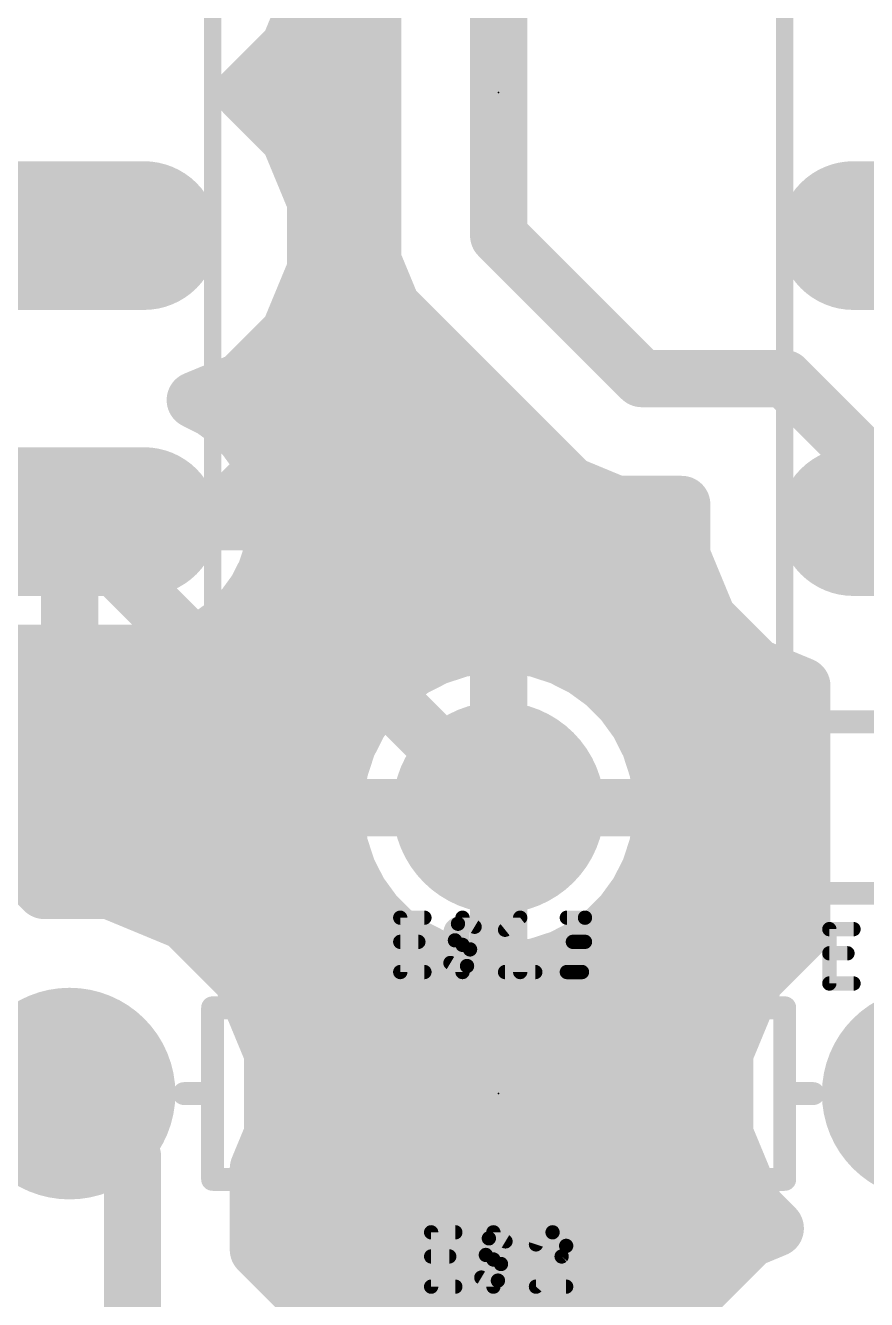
# Model space of a CAD drawing. Extents: x -1 to 30.7, y -1 to 60.6.
# Drawn here: x 11.04 to 18.51, y 37.54 to 48.86 of the extents above; entities that cross this region are included whole.
import ezdxf

# ---------------------------------------------------------------- set-up
doc = ezdxf.new("R2010")
doc.units = 0
for name, color, linetype in [('16', 175, 'CONTINUOUS'), ('17', 82, 'CONTINUOUS'), ('21', 253, 'CONTINUOUS'), ('23', 7, 'CONTINUOUS'), ('25', 253, 'CONTINUOUS')]:
    doc.layers.add(name, color=color, linetype=linetype)

# ---------------------------------------------------------------- blocks, each defined once
blk = doc.blocks.new('LONGP100')
at = {"const_width": 1}
blk.add_lwpolyline([(-0.5, 0), (0.5, 0)], dxfattribs=at)
at = {"const_width": 0.5}
for points in [[(-0.5, 0.25, 1), (-0.5, -0.25)], [(0.5, -0.25, 1), (0.5, 0.25)]]:
    blk.add_lwpolyline(points, format="xyb", dxfattribs=at)
blk = doc.blocks.new('ROUNDP')
at = {"const_width": 0.5}
blk.add_lwpolyline([(0, -0.25, 1), (0, 0.25, 1), (0, -0.25)], format="xyb", dxfattribs=at)

msp = doc.modelspace()

# ---------------------------------------------------------------- linework, layer by layer
at = {"layer": '16', "const_width": 0.508}
for points in [[(13.97, 45.72), (13.97, 53.34)], [(14.1224, 49.7523), (14.1224, 46.7677)], [(15.24, 46.99), (15.24, 49.53)], [(13.3824, 48.6667), (13.6144, 49.2269)], [(13.4243, 48.768), (14.1224, 48.768)], [(12.9757, 48.26), (13.3824, 48.6667)], [(13.3824, 47.8533), (12.9757, 48.26)], [(12.9757, 48.26), (14.1224, 48.26)], [(13.6144, 47.2931), (13.3824, 47.8533)], [(13.4243, 47.752), (14.1224, 47.752)], [(13.6144, 46.6869), (13.6144, 47.2931)], [(13.6144, 47.244), (14.1224, 47.244)], [(8.89, 46.99), (11.43, 46.99)], [(16.51, 45.72), (15.24, 46.99)], [(13.6144, 46.736), (14.1355, 46.736)], [(14.1224, 46.7677), (14.2925, 46.3569)], [(13.3824, 46.1267), (13.6144, 46.6869)], [(14.2925, 46.3569), (14.6069, 46.0425)], [(13.4243, 46.228), (14.4215, 46.228)], [(12.9537, 45.698), (13.3824, 46.1267)], [(14.6069, 46.0425), (15.8769, 44.7725)], [(12.546, 45.5292), (12.9537, 45.698)], [(12.7, 44.45), (13.97, 45.72)], [(12.9757, 45.72), (14.9295, 45.72)], [(17.78, 45.72), (16.51, 45.72)], [(19.05, 44.45), (17.78, 45.72)], [(12.7028, 45.4493), (12.546, 45.5292)], [(12.8516, 45.3412), (12.7028, 45.4493)], [(12.9816, 45.2112), (12.8516, 45.3412)], [(12.9808, 45.212), (15.4375, 45.212)], [(13.0897, 45.0624), (12.9816, 45.2112)], [(13.1732, 44.8985), (13.0897, 45.0624)], [(11.2071, 41.1734), (7.4676, 44.9129)], [(13.23, 44.7236), (13.1732, 44.8985)], [(13.2588, 44.542), (13.23, 44.7236)], [(13.2331, 44.704), (16.0424, 44.704)], [(15.8769, 44.7725), (16.2877, 44.6024)], [(16.2877, 44.6024), (16.8656, 44.6024)], [(16.8656, 44.6024), (16.8656, 44.1469)], [(6.35, 44.45), (11.43, 39.37)], [(9.6012, 44.45), (11.43, 44.45)], [(11.43, 44.45), (9.6012, 44.45)], [(11.43, 44.45), (11.43, 44.45)], [(11.43, 43.2816), (11.43, 44.45)], [(11.43, 44.45), (11.43, 44.45)], [(11.43, 44.45), (11.43, 43.2816)], [(13.2588, 44.45), (11.43, 44.45)], [(11.43, 44.45), (11.43, 44.45)], [(11.43, 44.45), (13.2588, 44.45)], [(12.7, 43.18), (11.43, 44.45)], [(11.43, 44.45), (12.7, 44.45)], [(13.2588, 44.45), (13.2588, 44.542)], [(13.2588, 44.358), (13.2588, 44.45)], [(13.23, 44.1764), (13.2588, 44.358)], [(11.43, 44.196), (11.43, 44.196)], [(13.1732, 44.0015), (13.23, 44.1764)], [(13.2331, 44.196), (16.8656, 44.196)], [(16.8656, 44.1469), (17.0976, 43.5867)], [(13.0897, 43.8376), (13.1732, 44.0015)], [(12.9816, 43.6888), (13.0897, 43.8376)], [(11.43, 43.688), (11.43, 43.688)], [(12.8516, 43.5588), (12.9816, 43.6888)], [(12.9808, 43.688), (17.0557, 43.688)], [(12.7028, 43.4507), (12.8516, 43.5588)], [(17.0976, 43.5867), (17.5263, 43.158)], [(12.5389, 43.3672), (12.7028, 43.4507)], [(12.1824, 43.2816), (12.364, 43.3104)], [(12.364, 43.3104), (12.5389, 43.3672)], [(14.901, 43.3221), (14.6842, 43.2517)], [(15.1261, 43.3578), (14.901, 43.3221)], [(15.24, 43.3578), (15.1261, 43.3578)], [(15.24, 43.3578), (15.24, 41.91)], [(15.24, 41.91), (15.24, 43.3578)], [(15.3539, 43.3578), (15.24, 43.3578)], [(15.579, 43.3221), (15.3539, 43.3578)], [(15.7958, 43.2517), (15.579, 43.3221)], [(10.6776, 43.2816), (11.43, 43.2816)], [(11.43, 43.2816), (12.1824, 43.2816)], [(14.6842, 43.2517), (14.4812, 43.1483)], [(15.9988, 43.1483), (15.7958, 43.2517)], [(9.2005, 43.18), (14.5435, 43.18)], [(13.97, 43.18), (12.7, 43.18)], [(15.24, 41.91), (13.97, 43.18)], [(14.4812, 43.1483), (14.2968, 43.0143)], [(15.24, 43.18), (15.24, 43.18)], [(15.9365, 43.18), (17.5043, 43.18)], [(16.1832, 43.0143), (15.9988, 43.1483)], [(17.5263, 43.158), (17.9324, 42.9898)], [(14.2968, 43.0143), (14.1357, 42.8532)], [(16.3443, 42.8532), (16.1832, 43.0143)], [(17.9324, 42.9898), (17.9324, 40.8028)], [(14.1357, 42.8532), (14.0017, 42.6688)], [(16.4783, 42.6688), (16.3443, 42.8532)], [(9.7085, 42.672), (14.0041, 42.672)], [(14.0017, 42.6688), (13.8983, 42.4658)], [(15.24, 42.672), (15.24, 42.672)], [(16.476, 42.672), (17.9324, 42.672)], [(16.5817, 42.4658), (16.4783, 42.6688)], [(13.8983, 42.4658), (13.8279, 42.249)], [(16.6521, 42.249), (16.5817, 42.4658)], [(13.8279, 42.249), (13.7922, 42.0239)], [(16.6878, 42.0239), (16.6521, 42.249)], [(10.2165, 42.164), (13.8144, 42.164)], [(15.24, 42.164), (15.24, 42.164)], [(16.6656, 42.164), (17.9324, 42.164)], [(13.7922, 42.0239), (13.7922, 41.91)], [(16.6878, 41.91), (16.6878, 42.0239)], [(13.7922, 41.91), (15.24, 41.91)], [(15.24, 41.91), (13.7922, 41.91)], [(13.7922, 41.91), (13.7922, 41.7961)], [(15.24, 41.91), (15.24, 41.91)], [(15.24, 41.91), (15.24, 41.91)], [(15.24, 40.4622), (15.24, 41.91)], [(15.24, 41.91), (15.24, 41.91)], [(15.24, 41.91), (15.24, 40.4622)], [(16.6878, 41.91), (15.24, 41.91)], [(15.24, 41.91), (15.24, 41.91)], [(15.24, 41.91), (16.6878, 41.91)], [(15.24, 41.91), (15.24, 12.4206)], [(16.6878, 41.7961), (16.6878, 41.91)], [(13.7922, 41.7961), (13.8279, 41.571)], [(16.6521, 41.571), (16.6878, 41.7961)], [(10.7245, 41.656), (13.8144, 41.656)], [(15.24, 41.656), (15.24, 41.656)], [(16.6656, 41.656), (17.9324, 41.656)], [(13.8279, 41.571), (13.8983, 41.3542)], [(16.5817, 41.3542), (16.6521, 41.571)], [(13.8983, 41.3542), (14.0017, 41.1512)], [(16.4783, 41.1512), (16.5817, 41.3542)], [(11.7887, 41.1734), (11.2071, 41.1734)], [(12.4515, 40.8988), (11.7887, 41.1734)], [(11.85, 41.148), (14.004, 41.148)], [(14.0017, 41.1512), (14.1357, 40.9668)], [(15.24, 41.148), (15.24, 41.148)], [(16.3443, 40.9668), (16.4783, 41.1512)], [(16.476, 41.148), (17.9324, 41.148)], [(14.1357, 40.9668), (14.2968, 40.8057)], [(16.1832, 40.8057), (16.3443, 40.9668)], [(12.9588, 40.3915), (12.4515, 40.8988)], [(14.2968, 40.8057), (14.4812, 40.6717)], [(15.9988, 40.6717), (16.1832, 40.8057)], [(17.9324, 40.8028), (17.5212, 40.3915)], [(12.7104, 40.64), (14.5435, 40.64)], [(14.4812, 40.6717), (14.6842, 40.5683)], [(15.24, 40.64), (15.24, 40.64)], [(15.7958, 40.5683), (15.9988, 40.6717)], [(15.9365, 40.64), (17.7696, 40.64)], [(14.6842, 40.5683), (14.901, 40.4978)], [(14.901, 40.4978), (15.1261, 40.4622)], [(15.3539, 40.4622), (15.579, 40.4978)], [(15.579, 40.4978), (15.7958, 40.5683)], [(13.2334, 39.7287), (12.9588, 40.3915)], [(15.1261, 40.4622), (15.24, 40.4622)], [(15.24, 40.4622), (15.3539, 40.4622)], [(17.5212, 40.3915), (17.2466, 39.7287)], [(13.0664, 40.132), (17.4136, 40.132)], [(13.2334, 39.0113), (13.2334, 39.7287)], [(17.2466, 39.7287), (17.2466, 39.0113)], [(13.2334, 39.624), (17.2466, 39.624)], [(11.9888, 38.8112), (11.43, 39.37)], [(13.1064, 38.7047), (13.2334, 39.0113)], [(13.2334, 39.116), (17.2466, 39.116)], [(17.2466, 39.0113), (17.5212, 38.3485)], [(11.9888, 36.5506), (11.9888, 38.8112)], [(13.1064, 37.9834), (13.1064, 38.7047)], [(13.1064, 38.608), (17.4136, 38.608)], [(17.5212, 38.3485), (17.6963, 38.1733)], [(17.6963, 38.1733), (17.4697, 38.0794)], [(13.1064, 38.1), (17.5193, 38.1)], [(17.4697, 38.0794), (16.9624, 37.5721)], [(13.5176, 37.5721), (13.1064, 37.9834)], [(13.4978, 37.592), (16.9822, 37.592)], [(13.7922, 36.9093), (13.5176, 37.5721)], [(16.9624, 37.5721), (16.6878, 36.9093)]]:
    msp.add_lwpolyline(points, dxfattribs=at)
at = {"layer": '16', "const_width": 0.254}
for points in [[(13.4243, 48.895, 1), (13.4243, 48.641)], [(14.1224, 48.641, 1), (14.1224, 48.895)], [(13.4722, 48.5769, 1), (13.2926, 48.7565)], [(13.265, 48.7153, 1), (13.4997, 48.6181)], [(13.0655, 48.3498, 1), (12.8859, 48.1702)], [(12.9757, 48.387, 1), (12.9757, 48.133)], [(12.8859, 48.3498, 1), (13.0655, 48.1702)], [(14.1224, 48.133, 1), (14.1224, 48.387)], [(13.4997, 47.9019, 1), (13.265, 47.8047)], [(13.2926, 47.7635, 1), (13.4722, 47.9431)], [(13.4243, 47.879, 1), (13.4243, 47.625)], [(14.1224, 47.625, 1), (14.1224, 47.879)], [(13.7414, 47.2931, 1), (13.4874, 47.2931)], [(13.6144, 47.371, 1), (13.6144, 47.117)], [(13.4971, 47.2445, 1), (13.7317, 47.3417)], [(14.1224, 47.117, 1), (14.1224, 47.371)], [(11.43, 46.863, 1), (11.43, 47.117)], [(15.3298, 47.0798, 1), (15.1502, 46.9002)], [(15.113, 46.99, 1), (15.367, 46.99)], [(13.6144, 46.863, 1), (13.6144, 46.609)], [(14.2397, 46.8163, 1), (14.0051, 46.7191)], [(14.1355, 46.609, 1), (14.1355, 46.863)], [(13.7317, 46.6383, 1), (13.4971, 46.7355)], [(13.9954, 46.7677, 1), (14.2494, 46.7677)], [(13.4874, 46.6869, 1), (13.7414, 46.6869)], [(14.3823, 46.4467, 1), (14.2027, 46.2671)], [(14.1752, 46.3083, 1), (14.4099, 46.4055)], [(13.4243, 46.355, 1), (13.4243, 46.101)], [(14.4215, 46.101, 1), (14.4215, 46.355)], [(13.265, 46.1753, 1), (13.4997, 46.0781)], [(13.4722, 46.0369, 1), (13.2926, 46.2165)], [(14.6967, 46.1323, 1), (14.5171, 45.9527)], [(14.5171, 45.9527, 1), (14.6967, 46.1323)], [(12.9757, 45.847, 1), (12.9757, 45.593)], [(13.0023, 45.5807, 1), (12.9051, 45.8153)], [(14.0598, 45.6302, 1), (13.8802, 45.8098)], [(14.9295, 45.593, 1), (14.9295, 45.847)], [(16.51, 45.847, 1), (16.51, 45.593)], [(17.8698, 45.8098, 1), (17.6902, 45.6302)], [(17.78, 45.593, 1), (17.78, 45.847)], [(12.8639, 45.7878, 1), (13.0435, 45.6082)], [(13.843, 45.72, 1), (14.097, 45.72)], [(16.4202, 45.6302, 1), (16.5998, 45.8098)], [(12.4974, 45.6465, 1), (12.5946, 45.4118)], [(12.6037, 45.6423, 1), (12.4884, 45.416)], [(12.7774, 45.552, 1), (12.6281, 45.3466)], [(12.6451, 45.3361, 1), (12.7604, 45.5625)], [(12.9414, 45.431, 1), (12.7618, 45.2514)], [(12.7769, 45.2385, 1), (12.9262, 45.4439)], [(12.9808, 45.339, 1), (12.9808, 45.085)], [(13.0843, 45.2858, 1), (12.8789, 45.1365)], [(12.8918, 45.1214, 1), (13.0714, 45.301)], [(15.4375, 45.085, 1), (15.4375, 45.339)], [(13.2029, 45.12, 1), (12.9765, 45.0047)], [(12.987, 44.9877, 1), (13.1924, 45.137)], [(13.294, 44.9378, 1), (13.0524, 44.8593)], [(13.06, 44.8409, 1), (13.2864, 44.9562)], [(13.3555, 44.7435, 1), (13.1046, 44.7037)], [(13.2331, 44.831, 1), (13.2331, 44.577)], [(15.9255, 44.8899, 1), (15.8283, 44.6552)], [(15.7871, 44.6827, 1), (15.9667, 44.8623)], [(16.0424, 44.577, 1), (16.0424, 44.831)], [(13.1092, 44.6844, 1), (13.3508, 44.7628)], [(16.2877, 44.7294, 1), (16.2877, 44.4754)], [(16.2391, 44.4851, 1), (16.3363, 44.7197)], [(16.9926, 44.6024, 1), (16.7386, 44.6024)], [(16.8656, 44.4754, 1), (16.8656, 44.7294)], [(11.557, 44.45, 1), (11.303, 44.45)], [(11.557, 44.45, 1), (11.303, 44.45)], [(11.43, 44.577, 1), (11.43, 44.323)], [(11.557, 44.45, 1), (11.303, 44.45)], [(11.43, 44.577, 1), (11.43, 44.323)], [(11.557, 44.45, 1), (11.303, 44.45)], [(11.43, 44.577, 1), (11.43, 44.323)], [(11.5198, 44.5398, 1), (11.3402, 44.3602)], [(11.43, 44.577, 1), (11.43, 44.323)], [(11.43, 44.323, 1), (11.43, 44.577)], [(11.43, 44.323, 1), (11.43, 44.577)], [(11.43, 44.323, 1), (11.43, 44.577)], [(12.7, 44.323, 1), (12.7, 44.577)], [(13.3858, 44.542, 1), (13.1318, 44.542)], [(13.3858, 44.45, 1), (13.1318, 44.45)], [(13.2588, 44.323, 1), (13.2588, 44.577)], [(13.2588, 44.323, 1), (13.2588, 44.577)], [(12.6102, 44.5398, 1), (12.7898, 44.3602)], [(13.1334, 44.5221, 1), (13.3842, 44.5618)], [(13.3842, 44.3382, 1), (13.1334, 44.3779)], [(11.303, 44.45, 1), (11.557, 44.45)], [(11.303, 44.45, 1), (11.557, 44.45)], [(13.1318, 44.45, 1), (13.3858, 44.45)], [(13.1318, 44.358, 1), (13.3858, 44.358)], [(11.43, 44.323, 1), (11.43, 44.069)], [(11.43, 44.069, 1), (11.43, 44.323)], [(13.2331, 44.323, 1), (13.2331, 44.069)], [(13.3508, 44.1372, 1), (13.1092, 44.2156)], [(16.9829, 44.1955, 1), (16.7483, 44.0983)], [(16.8656, 44.069, 1), (16.8656, 44.323)], [(13.2864, 43.9438, 1), (13.06, 44.0591)], [(13.1046, 44.1963, 1), (13.3555, 44.1565)], [(16.7386, 44.1469, 1), (16.9926, 44.1469)], [(13.0524, 44.0407, 1), (13.294, 43.9622)], [(12.9765, 43.8953, 1), (13.2029, 43.78)], [(13.1924, 43.763, 1), (12.987, 43.9123)], [(11.43, 43.815, 1), (11.43, 43.561)], [(11.43, 43.561, 1), (11.43, 43.815)], [(12.9808, 43.815, 1), (12.9808, 43.561)], [(13.0714, 43.599, 1), (12.8918, 43.7786)], [(17.0557, 43.561, 1), (17.0557, 43.815)], [(12.9262, 43.456, 1), (12.7769, 43.6615)], [(12.8789, 43.7635, 1), (13.0843, 43.6142)], [(17.1874, 43.6765, 1), (17.0078, 43.4969)], [(12.6281, 43.5534, 1), (12.7774, 43.3479)], [(12.7604, 43.3375, 1), (12.6451, 43.5639)], [(12.7618, 43.6486, 1), (12.9414, 43.469)], [(16.9803, 43.5381, 1), (17.2149, 43.6353)], [(12.3839, 43.1849, 1), (12.3441, 43.4358)], [(12.4813, 43.4804, 1), (12.5966, 43.254)], [(12.5782, 43.2464, 1), (12.4997, 43.488)], [(14.8811, 43.4476, 1), (14.9208, 43.1967)], [(14.9402, 43.2014, 1), (14.8617, 43.4429)], [(15.1261, 43.4848, 1), (15.1261, 43.2308)], [(15.1459, 43.2324, 1), (15.1062, 43.4832)], [(15.367, 43.3578, 1), (15.113, 43.3578)], [(15.367, 43.3578, 1), (15.113, 43.3578)], [(15.24, 43.4848, 1), (15.24, 43.2308)], [(15.3738, 43.4832, 1), (15.3341, 43.2324)], [(15.24, 43.2308, 1), (15.24, 43.4848)], [(15.3539, 43.2308, 1), (15.3539, 43.4848)], [(15.6183, 43.4429, 1), (15.5398, 43.2014)], [(15.5592, 43.1967, 1), (15.5989, 43.4476)], [(11.43, 43.4086, 1), (11.43, 43.1546)], [(11.43, 43.1546, 1), (11.43, 43.4086)], [(12.1625, 43.407, 1), (12.2022, 43.1562)], [(12.1824, 43.1546, 1), (12.1824, 43.4086)], [(12.3248, 43.4312, 1), (12.4032, 43.1896)], [(14.645, 43.3725, 1), (14.7235, 43.1309)], [(14.7419, 43.1386, 1), (14.6266, 43.3649)], [(15.8534, 43.3649, 1), (15.7381, 43.1386)], [(15.7565, 43.1309, 1), (15.835, 43.3725)], [(11.303, 43.2816, 1), (11.557, 43.2816)], [(11.303, 43.2816, 1), (11.557, 43.2816)], [(12.7, 43.307, 1), (12.7, 43.053)], [(12.6102, 43.0902, 1), (12.7898, 43.2698)], [(14.0598, 43.2698, 1), (13.8802, 43.0902)], [(13.97, 43.053, 1), (13.97, 43.307)], [(14.4235, 43.2614, 1), (14.5388, 43.0351)], [(14.5558, 43.0455, 1), (14.4065, 43.251)], [(14.5435, 43.053, 1), (14.5435, 43.307)], [(15.24, 43.307, 1), (15.24, 43.053)], [(15.24, 43.053, 1), (15.24, 43.307)], [(15.9365, 43.307, 1), (15.9365, 43.053)], [(16.0735, 43.251, 1), (15.9242, 43.0455)], [(15.9412, 43.0351, 1), (16.0565, 43.2614)], [(17.5749, 43.2753, 1), (17.4777, 43.0407)], [(17.4365, 43.0682, 1), (17.6161, 43.2478)], [(17.5043, 43.053, 1), (17.5043, 43.307)], [(14.2222, 43.1171, 1), (14.3715, 42.9116)], [(14.3866, 42.9245, 1), (14.207, 43.1041)], [(16.273, 43.1041, 1), (16.0934, 42.9245)], [(16.1085, 42.9116, 1), (16.2578, 43.1171)], [(18.0594, 42.9898, 1), (17.8054, 42.9898)], [(17.8838, 42.8725, 1), (17.981, 43.1071)], [(14.0459, 42.943, 1), (14.2255, 42.7634)], [(14.2384, 42.7785, 1), (14.0329, 42.9278)], [(16.4471, 42.9278, 1), (16.2416, 42.7785)], [(16.2545, 42.7634, 1), (16.4341, 42.943)], [(14.1149, 42.6112, 1), (13.8886, 42.7265)], [(14.0041, 42.545, 1), (14.0041, 42.799)], [(15.24, 42.799, 1), (15.24, 42.545)], [(15.24, 42.545, 1), (15.24, 42.799)], [(16.476, 42.799, 1), (16.476, 42.545)], [(16.5914, 42.7265, 1), (16.3651, 42.6112)], [(17.9324, 42.545, 1), (17.9324, 42.799)], [(13.899, 42.7435, 1), (14.1045, 42.5942)], [(16.3755, 42.5942, 1), (16.581, 42.7435)], [(14.0191, 42.4265, 1), (13.7775, 42.505)], [(16.7025, 42.505, 1), (16.4609, 42.4265)], [(13.7851, 42.5234, 1), (14.0114, 42.4081)], [(16.4686, 42.4081, 1), (16.6949, 42.5234)], [(13.9533, 42.2292, 1), (13.7024, 42.2689)], [(16.7776, 42.2689, 1), (16.5267, 42.2292)], [(13.7071, 42.2883, 1), (13.9486, 42.2098)], [(13.8144, 42.037, 1), (13.8144, 42.291)], [(15.24, 42.291, 1), (15.24, 42.037)], [(15.24, 42.037, 1), (15.24, 42.291)], [(16.5314, 42.2098, 1), (16.7729, 42.2883)], [(16.6656, 42.291, 1), (16.6656, 42.037)], [(17.9324, 42.037, 1), (17.9324, 42.291)], [(13.9192, 42.0239, 1), (13.6652, 42.0239)], [(16.8148, 42.0239, 1), (16.5608, 42.0239)], [(13.6668, 42.0438, 1), (13.9176, 42.0041)], [(13.7922, 42.037, 1), (13.7922, 41.783)], [(13.7922, 42.037, 1), (13.7922, 41.783)], [(13.9192, 41.91, 1), (13.6652, 41.91)], [(15.24, 42.037, 1), (15.24, 41.783)], [(15.367, 41.91, 1), (15.113, 41.91)], [(15.367, 41.91, 1), (15.113, 41.91)], [(15.24, 42.037, 1), (15.24, 41.783)], [(15.367, 41.91, 1), (15.113, 41.91)], [(15.24, 42.037, 1), (15.24, 41.783)], [(15.367, 41.91, 1), (15.113, 41.91)], [(15.24, 42.037, 1), (15.24, 41.783)], [(15.367, 41.91, 1), (15.113, 41.91)], [(15.1502, 41.8202, 1), (15.3298, 41.9998)], [(15.24, 41.783, 1), (15.24, 42.037)], [(15.24, 41.783, 1), (15.24, 42.037)], [(15.24, 41.783, 1), (15.24, 42.037)], [(15.24, 41.783, 1), (15.24, 42.037)], [(16.8148, 41.91, 1), (16.5608, 41.91)], [(16.5624, 42.0041, 1), (16.8132, 42.0438)], [(16.6878, 41.783, 1), (16.6878, 42.037)], [(16.6878, 41.783, 1), (16.6878, 42.037)], [(13.9176, 41.8159, 1), (13.6668, 41.7762)], [(13.6652, 41.91, 1), (13.9192, 41.91)], [(15.113, 41.91, 1), (15.367, 41.91)], [(15.113, 41.91, 1), (15.367, 41.91)], [(15.113, 41.91, 1), (15.367, 41.91)], [(15.113, 41.91, 1), (15.367, 41.91)], [(16.5608, 41.91, 1), (16.8148, 41.91)], [(16.8132, 41.7762, 1), (16.5624, 41.8159)], [(13.6652, 41.796, 1), (13.9192, 41.7961)], [(13.8144, 41.529, 1), (13.8144, 41.783)], [(15.24, 41.783, 1), (15.24, 41.529)], [(15.24, 41.529, 1), (15.24, 41.783)], [(16.6656, 41.783, 1), (16.6656, 41.529)], [(16.5608, 41.796, 1), (16.8148, 41.7961)], [(17.9324, 41.529, 1), (17.9324, 41.783)], [(13.9486, 41.6102, 1), (13.7071, 41.5317)], [(16.7729, 41.5317, 1), (16.5314, 41.6102)], [(13.7024, 41.5511, 1), (13.9533, 41.5908)], [(16.5267, 41.5908, 1), (16.7776, 41.5511)], [(14.0114, 41.4119, 1), (13.7851, 41.2966)], [(16.6949, 41.2966, 1), (16.4686, 41.4119)], [(11.2071, 41.3004, 1), (11.2071, 41.0464)], [(11.8373, 41.2907, 1), (11.7401, 41.0561)], [(11.7887, 41.0464, 1), (11.7887, 41.3004)], [(13.7775, 41.315, 1), (14.0191, 41.3935)], [(16.4609, 41.3935, 1), (16.7025, 41.315)], [(11.1173, 41.0836, 1), (11.2969, 41.2632)], [(11.85, 41.275, 1), (11.85, 41.021)], [(14.1045, 41.2258, 1), (13.899, 41.0765)], [(13.8886, 41.0935, 1), (14.1149, 41.2088)], [(14.004, 41.021, 1), (14.004, 41.275)], [(15.24, 41.275, 1), (15.24, 41.021)], [(15.24, 41.021, 1), (15.24, 41.275)], [(16.476, 41.275, 1), (16.476, 41.021)], [(16.3651, 41.2088, 1), (16.5914, 41.0935)], [(16.581, 41.0765, 1), (16.3755, 41.2258)], [(17.9324, 41.021, 1), (17.9324, 41.275)], [(14.2255, 41.0566, 1), (14.0459, 40.877)], [(16.4341, 40.877, 1), (16.2545, 41.0566)], [(12.5413, 40.9886, 1), (12.3617, 40.809)], [(12.4029, 40.7815, 1), (12.5001, 41.0162)], [(14.0329, 40.8922, 1), (14.2384, 41.0415)], [(16.2416, 41.0415, 1), (16.4471, 40.8922)], [(14.3715, 40.9084, 1), (14.2222, 40.7029)], [(14.207, 40.7159, 1), (14.3866, 40.8955)], [(16.0934, 40.8955, 1), (16.273, 40.7159)], [(16.2578, 40.7029, 1), (16.1085, 40.9084)], [(18.0222, 40.713, 1), (17.8426, 40.8926)], [(12.7104, 40.767, 1), (12.7104, 40.513)], [(14.5388, 40.7849, 1), (14.4235, 40.5586)], [(14.4065, 40.569, 1), (14.5558, 40.7745)], [(14.5435, 40.513, 1), (14.5435, 40.767)], [(15.24, 40.767, 1), (15.24, 40.513)], [(15.24, 40.513, 1), (15.24, 40.767)], [(15.9365, 40.767, 1), (15.9365, 40.513)], [(15.9242, 40.7745, 1), (16.0735, 40.569)], [(16.0565, 40.5586, 1), (15.9412, 40.7849)], [(17.7696, 40.513, 1), (17.7696, 40.767)], [(17.8054, 40.8028, 1), (18.0594, 40.8028)], [(14.7235, 40.6891, 1), (14.645, 40.4475)], [(14.6266, 40.4551, 1), (14.7419, 40.6814)], [(14.9208, 40.6233, 1), (14.8811, 40.3724)], [(14.8617, 40.3771, 1), (14.9402, 40.6186)], [(15.5398, 40.6186, 1), (15.6183, 40.3771)], [(15.5989, 40.3724, 1), (15.5592, 40.6233)], [(15.7381, 40.6814, 1), (15.8534, 40.4551)], [(15.835, 40.4475, 1), (15.7565, 40.6891)], [(13.0762, 40.4401, 1), (12.8415, 40.3429)], [(15.1261, 40.5892, 1), (15.1261, 40.3352)], [(15.1062, 40.3368, 1), (15.1459, 40.5876)], [(15.24, 40.5892, 1), (15.24, 40.3352)], [(15.3341, 40.5876, 1), (15.3738, 40.3368)], [(15.24, 40.3352, 1), (15.24, 40.5892)], [(15.3539, 40.3352, 1), (15.3539, 40.5892)], [(17.6385, 40.3429, 1), (17.4038, 40.4401)], [(12.869, 40.3017, 1), (13.0486, 40.4813)], [(15.113, 40.4622, 1), (15.367, 40.4622)], [(15.113, 40.4622, 1), (15.367, 40.4622)], [(17.4313, 40.4813, 1), (17.611, 40.3017)], [(13.0664, 40.259, 1), (13.0664, 40.005)], [(17.4136, 40.005, 1), (17.4136, 40.259)], [(13.3604, 39.7287, 1), (13.1064, 39.7287)], [(17.3736, 39.7287, 1), (17.1196, 39.7287)], [(13.2334, 39.751, 1), (13.2334, 39.497)], [(13.1161, 39.6801, 1), (13.3507, 39.7773)], [(17.1293, 39.7773, 1), (17.3639, 39.6801)], [(17.2466, 39.497, 1), (17.2466, 39.751)], [(11.5198, 39.4598, 1), (11.3402, 39.2802)], [(11.3402, 39.2802, 1), (11.5198, 39.4598)], [(13.2334, 39.243, 1), (13.2334, 38.989)], [(13.3507, 38.9627, 1), (13.1161, 39.0599)], [(17.3639, 39.0599, 1), (17.1293, 38.9627)], [(17.2466, 38.989, 1), (17.2466, 39.243)], [(12.1158, 38.8112, 1), (11.8618, 38.8112)], [(13.1064, 39.0113, 1), (13.3604, 39.0113)], [(17.1196, 39.0113, 1), (17.3736, 39.0113)], [(11.899, 38.7214, 1), (12.0786, 38.901)], [(13.2334, 38.7047, 1), (12.9794, 38.7047)], [(12.9891, 38.7533, 1), (13.2237, 38.6561)], [(13.1064, 38.735, 1), (13.1064, 38.481)], [(17.4136, 38.481, 1), (17.4136, 38.735)], [(17.611, 38.4383, 1), (17.4313, 38.2587)], [(17.4038, 38.2999, 1), (17.6385, 38.3971)], [(17.6065, 38.0835, 1), (17.7861, 38.2631)], [(17.7449, 38.056, 1), (17.6477, 38.2907)], [(13.1064, 38.227, 1), (13.1064, 37.973)], [(17.4211, 38.1968, 1), (17.5183, 37.9621)], [(17.5595, 37.9896, 1), (17.3799, 38.1692)], [(17.5193, 37.973, 1), (17.5193, 38.227)], [(13.1962, 38.0732, 1), (13.0166, 37.8936)], [(12.9794, 37.9834, 1), (13.2334, 37.9834)], [(13.4978, 37.719, 1), (13.4978, 37.465)], [(13.635, 37.6207, 1), (13.4003, 37.5235)], [(17.0797, 37.5235, 1), (16.845, 37.6207)], [(16.9822, 37.465, 1), (16.9822, 37.719)], [(13.4278, 37.4823, 1), (13.6074, 37.6619)], [(16.8725, 37.6619, 1), (17.0522, 37.4823)]]:
    msp.add_lwpolyline(points, format="xyb", dxfattribs=at)
at = {"layer": '21'}
for points, const_width in [([(12.7, 43.18), (12.7, 53.34)], 0.1524), ([(17.78, 53.34), (17.78, 43.18)], 0.1524), ([(12.7, 43.18), (17.78, 43.18)], 0.1524), ([(16.51, 41.91), (16.51, 42.672)], 0.2032), ([(16.51, 42.672), (21.59, 42.672)], 0.2032), ([(16.51, 41.91), (16.256, 41.91)], 0.2032), ([(16.51, 41.148), (16.51, 41.91)], 0.2032), ([(21.59, 41.148), (16.51, 41.148)], 0.2032), ([(12.7, 40.132), (17.78, 40.132)], 0.2032), ([(12.7, 39.37), (12.7, 40.132)], 0.2032), ([(17.78, 40.132), (17.78, 39.37)], 0.2032), ([(12.7, 39.37), (12.446, 39.37)], 0.2032), ([(12.7, 38.608), (12.7, 39.37)], 0.2032), ([(17.78, 39.37), (17.78, 38.608)], 0.2032), ([(17.78, 39.37), (18.034, 39.37)], 0.2032), ([(17.78, 38.608), (12.7, 38.608)], 0.2032)]:
    msp.add_lwpolyline(points, dxfattribs=dict(at, const_width=const_width))
for points, const_width in [([(12.7, 43.2181, 1), (12.7, 43.1419)], 0.0762), ([(17.78, 43.1419, 1), (17.78, 43.2181)], 0.0762), ([(12.6619, 43.18, 1), (12.7381, 43.18)], 0.0762), ([(17.7419, 43.18, 1), (17.8181, 43.18)], 0.0762), ([(16.5608, 42.672, 1), (16.4592, 42.672)], 0.1016), ([(16.51, 42.7228, 1), (16.51, 42.6212)], 0.1016), ([(16.256, 41.9608, 1), (16.256, 41.8592)], 0.1016), ([(16.5608, 41.91, 1), (16.4592, 41.91)], 0.1016), ([(16.51, 41.8592, 1), (16.51, 41.9608)], 0.1016), ([(16.4592, 41.91, 1), (16.5608, 41.91)], 0.1016), ([(16.51, 41.1988, 1), (16.51, 41.0972)], 0.1016), ([(16.4592, 41.148, 1), (16.5608, 41.148)], 0.1016), ([(12.7, 40.1828, 1), (12.7, 40.0812)], 0.1016), ([(12.7508, 40.132, 1), (12.6492, 40.132)], 0.1016), ([(17.8308, 40.132, 1), (17.7292, 40.132)], 0.1016), ([(17.78, 40.0812, 1), (17.78, 40.1828)], 0.1016), ([(12.446, 39.4208, 1), (12.446, 39.3192)], 0.1016), ([(12.7508, 39.37, 1), (12.6492, 39.37)], 0.1016), ([(12.6492, 39.37, 1), (12.7508, 39.37)], 0.1016), ([(12.7, 39.3192, 1), (12.7, 39.4208)], 0.1016), ([(17.8308, 39.37, 1), (17.7292, 39.37)], 0.1016), ([(17.78, 39.4208, 1), (17.78, 39.3192)], 0.1016), ([(17.7292, 39.37, 1), (17.8308, 39.37)], 0.1016), ([(18.034, 39.3192, 1), (18.034, 39.4208)], 0.1016), ([(12.7, 38.6588, 1), (12.7, 38.5572)], 0.1016), ([(17.78, 38.5572, 1), (17.78, 38.6588)], 0.1016), ([(12.6492, 38.608, 1), (12.7508, 38.608)], 0.1016), ([(17.7292, 38.608, 1), (17.8308, 38.608)], 0.1016)]:
    msp.add_lwpolyline(points, format="xyb", dxfattribs=dict(at, const_width=const_width))
at = {"layer": '23'}
for p in [(15.24, 48.26), (15.24, 39.37)]:
    msp.add_point(p, dxfattribs=at)
at = {"layer": '25'}
for points, const_width in [([(14.3663, 40.9639, 1), (14.3663, 40.9004)], 0.0635), ([(14.398, 40.9321, 1), (14.3345, 40.9321)], 0.0635), ([(14.5808, 40.9004, 1), (14.5808, 40.9639)], 0.0635), ([(14.9507, 40.9321, 1), (14.8872, 40.9321)], 0.0635), ([(15.4628, 40.9321, 1), (15.3993, 40.9321)], 0.0635), ([(15.4509, 40.9073, 1), (15.4112, 40.9569)], 0.0635), ([(15.8456, 40.9639, 1), (15.8456, 40.9004)], 0.0635), ([(16.0065, 40.9639, 1), (16.0065, 40.9004)], 0.0635), ([(16.0065, 40.7176, 1), (16.0065, 40.9321)], 0.127), ([(16.0065, 40.9004, 1), (16.0065, 40.9639)], 0.0635), ([(14.8788, 40.8785, 0.6917), (14.852, 40.731)], 0.127), ([(15.0262, 40.8517, 0.1823), (14.8788, 40.8785)], 0.127), ([(14.8731, 40.9097, 1), (14.8845, 40.8472)], 0.0635), ([(14.8845, 40.8472, 1), (14.8731, 40.9097)], 0.0635), ([(15.0099, 40.8244, 1), (15.0426, 40.8789)], 0.0635), ([(15.2772, 40.8496, 1), (15.3168, 40.8001)], 0.0635), ([(18.1763, 40.8623, 1), (18.1763, 40.7987)], 0.0635), ([(18.208, 40.8305, 1), (18.1445, 40.8305)], 0.0635), ([(18.3908, 40.7987, 1), (18.3908, 40.8623)], 0.0635), ([(14.3663, 40.7494, 1), (14.3663, 40.6859)], 0.0635), ([(14.5271, 40.6859, 1), (14.5271, 40.7494)], 0.0635), ([(14.8683, 40.7582, 1), (14.8356, 40.7038)], 0.0635), ([(14.8356, 40.7038, 1), (14.8683, 40.7582)], 0.0635), ([(14.9353, 40.718, 1), (14.9027, 40.6636)], 0.0635), ([(14.9027, 40.6636, 1), (14.9353, 40.718)], 0.0635), ([(15.8992, 40.7494, 1), (15.8992, 40.6859)], 0.0635), ([(15.9797, 40.7494, 1), (15.9797, 40.6859)], 0.0635), ([(15.9797, 40.4495, 1), (15.9797, 40.7176)], 0.127), ([(16.0065, 40.7494, 1), (16.0065, 40.6859)], 0.0635), ([(16.0065, 40.6859, 1), (16.0065, 40.7494)], 0.0635), ([(14.9592, 40.5031, 0.6917), (14.986, 40.6506)], 0.127), ([(15.0024, 40.6778, 1), (14.9697, 40.6234)], 0.0635), ([(14.9697, 40.6234, 1), (15.0024, 40.6778)], 0.0635), ([(18.1763, 40.6478, 1), (18.1763, 40.5843)], 0.0635), ([(18.3371, 40.5843, 1), (18.3371, 40.6478)], 0.0635), ([(14.3663, 40.4813, 1), (14.3663, 40.4177)], 0.0635), ([(14.5808, 40.4177, 1), (14.5808, 40.4813)], 0.0635), ([(14.8281, 40.5572, 1), (14.7954, 40.5027)], 0.0635), ([(14.8117, 40.5299, 0.1823), (14.9592, 40.5031)], 0.127), ([(14.9535, 40.5344, 1), (14.9649, 40.4719)], 0.0635), ([(14.9649, 40.4719, 1), (14.9535, 40.5344)], 0.0635), ([(15.297, 40.4813, 1), (15.297, 40.4177)], 0.0635), ([(15.5651, 40.4177, 1), (15.5651, 40.4813)], 0.0635), ([(15.8456, 40.4813, 1), (15.8456, 40.4177)], 0.0635), ([(15.9797, 40.4813, 1), (15.9797, 40.4177)], 0.0635), ([(15.9797, 40.4177, 1), (15.9797, 40.4813)], 0.0635), ([(14.3345, 40.4495, 1), (14.398, 40.4495)], 0.0635), ([(14.8872, 40.4495, 1), (14.9507, 40.4495)], 0.0635), ([(15.3993, 40.4495, 1), (15.4628, 40.4495)], 0.0635), ([(18.1763, 40.3797, 1), (18.1763, 40.3162)], 0.0635), ([(18.3908, 40.3162, 1), (18.3908, 40.3797)], 0.0635), ([(18.1445, 40.3479, 1), (18.208, 40.3479)], 0.0635), ([(14.6406, 38.1699, 1), (14.6406, 38.1063)], 0.0635), ([(14.6723, 38.1381, 1), (14.6088, 38.1381)], 0.0635), ([(14.8551, 38.1063, 1), (14.8551, 38.1699)], 0.0635), ([(15.1531, 38.0845, 0.6917), (15.1263, 37.937)], 0.127), ([(15.3005, 38.0577, 0.1823), (15.1531, 38.0845)], 0.127), ([(15.1474, 38.1157, 1), (15.1588, 38.0532)], 0.0635), ([(15.1588, 38.0532, 1), (15.1474, 38.1157)], 0.0635), ([(15.2251, 38.1381, 1), (15.1616, 38.1381)], 0.0635), ([(15.7188, 38.1381, 0.3252), (15.5713, 38.0309)], 0.127), ([(15.8394, 38.0174, 0.4142), (15.7188, 38.1381)], 0.127), ([(15.7188, 38.1698, 1), (15.7188, 38.1063)], 0.0635), ([(15.7188, 38.1064, 1), (15.7188, 38.1698)], 0.0635), ([(15.2842, 38.0304, 1), (15.3169, 38.0849)], 0.0635), ([(15.5411, 38.0406, 1), (15.6015, 38.0211)], 0.0635), ([(15.7992, 37.9236, 0.2053), (15.8394, 38.0174)], 0.127), ([(15.8712, 38.0174, 1), (15.8077, 38.0174)], 0.0635), ([(15.8077, 38.0174, 1), (15.8712, 38.0174)], 0.0635), ([(14.6406, 37.9554, 1), (14.6406, 37.8919)], 0.0635), ([(14.8015, 37.8919, 1), (14.8015, 37.9554)], 0.0635), ([(15.1426, 37.9642, 1), (15.1099, 37.9098)], 0.0635), ([(15.1099, 37.9098, 1), (15.1426, 37.9642)], 0.0635), ([(15.2096, 37.924, 1), (15.177, 37.8696)], 0.0635), ([(15.177, 37.8696, 1), (15.2096, 37.924)], 0.0635), ([(15.2335, 37.7091, 0.6917), (15.2603, 37.8566)], 0.127), ([(15.2767, 37.8838, 1), (15.244, 37.8294)], 0.0635), ([(15.244, 37.8294, 1), (15.2767, 37.8838)], 0.0635), ([(15.7773, 37.9466, 1), (15.8211, 37.9006)], 0.0635), ([(15.8234, 37.903, 1), (15.775, 37.9442)], 0.0635), ([(15.1024, 37.7632, 1), (15.0697, 37.7087)], 0.0635), ([(15.0861, 37.7359, 0.1823), (15.2335, 37.7091)], 0.127), ([(14.6406, 37.6873, 1), (14.6406, 37.6238)], 0.0635), ([(14.6088, 37.6555, 1), (14.6723, 37.6555)], 0.0635), ([(14.8551, 37.6238, 1), (14.8551, 37.6873)], 0.0635), ([(15.1616, 37.6555, 1), (15.2251, 37.6555)], 0.0635), ([(15.2278, 37.7404, 1), (15.2392, 37.6779)], 0.0635), ([(15.2392, 37.6779, 1), (15.2278, 37.7404)], 0.0635), ([(15.5713, 37.6873, 1), (15.5713, 37.6238)], 0.0635), ([(15.5471, 37.6761, 1), (15.5955, 37.6349)], 0.0635), ([(15.8394, 37.6238, 1), (15.8394, 37.6873)], 0.0635)]:
    msp.add_lwpolyline(points, format="xyb", dxfattribs=dict(at, const_width=const_width))
at = {"layer": '25', "const_width": 0.127}
for points in [[(14.3663, 40.4495), (14.3663, 40.9321)], [(14.3663, 40.9321), (14.5808, 40.9321)], [(14.919, 40.4495), (14.919, 40.9321)], [(15.297, 40.8249), (15.431, 40.9321)], [(15.431, 40.9321), (15.431, 40.4495)], [(15.8456, 40.9321), (16.0065, 40.9321)], [(18.1763, 40.3479), (18.1763, 40.8305)], [(18.1763, 40.8305), (18.3908, 40.8305)], [(14.3663, 40.7176), (14.5271, 40.7176)], [(14.919, 40.6908), (14.852, 40.731)], [(14.919, 40.6908), (14.986, 40.6506)], [(16.0065, 40.7176), (15.8992, 40.7176)], [(18.1763, 40.616), (18.3371, 40.616)], [(14.5808, 40.4495), (14.3663, 40.4495)], [(15.297, 40.4495), (15.5651, 40.4495)], [(15.8456, 40.4495), (15.9797, 40.4495)], [(18.3908, 40.3479), (18.1763, 40.3479)], [(14.6406, 37.6555), (14.6406, 38.1381)], [(14.6406, 38.1381), (14.8551, 38.1381)], [(15.1933, 37.6555), (15.1933, 38.1381)], [(14.6406, 37.9236), (14.8015, 37.9236)], [(15.1933, 37.8968), (15.1263, 37.937)], [(15.1933, 37.8968), (15.2603, 37.8566)], [(15.7992, 37.9236), (15.5713, 37.6555)], [(14.8551, 37.6555), (14.6406, 37.6555)], [(15.5713, 37.6555), (15.8394, 37.6555)]]:
    msp.add_lwpolyline(points, dxfattribs=at)

# ---------------------------------------------------------------- block references
at = {"layer": '17'}
for name, p, xscale, yscale in [('LONGP100', (11.43, 46.99), 1.3208, 1.3208), ('LONGP100', (11.43, 46.99), 1.3208, 1.3208), ('LONGP100', (19.05, 46.99), 1.3208, 1.3208), ('LONGP100', (19.05, 46.99), 1.3208, 1.3208), ('LONGP100', (11.43, 44.45), 1.3208, 1.3208), ('LONGP100', (11.43, 44.45), 1.3208, 1.3208), ('LONGP100', (19.05, 44.45), 1.3208, 1.3208), ('LONGP100', (19.05, 44.45), 1.3208, 1.3208), ('ROUNDP', (11.43, 39.37), 1.8796, 1.8796), ('ROUNDP', (11.43, 39.37), 1.8796, 1.8796), ('ROUNDP', (19.05, 39.37), 1.8796, 1.8796), ('ROUNDP', (19.05, 39.37), 1.8796, 1.8796)]:
    msp.add_blockref(name, p, dxfattribs=dict(at, xscale=xscale, yscale=yscale))
at = {"layer": '17', "xscale": 1.8796, "yscale": 1.8796, "rotation": 180}
msp.add_blockref('ROUNDP', (15.24, 41.91), dxfattribs=at)
msp.add_blockref('ROUNDP', (15.24, 41.91), dxfattribs=at)

doc.saveas('drawing.dxf')
